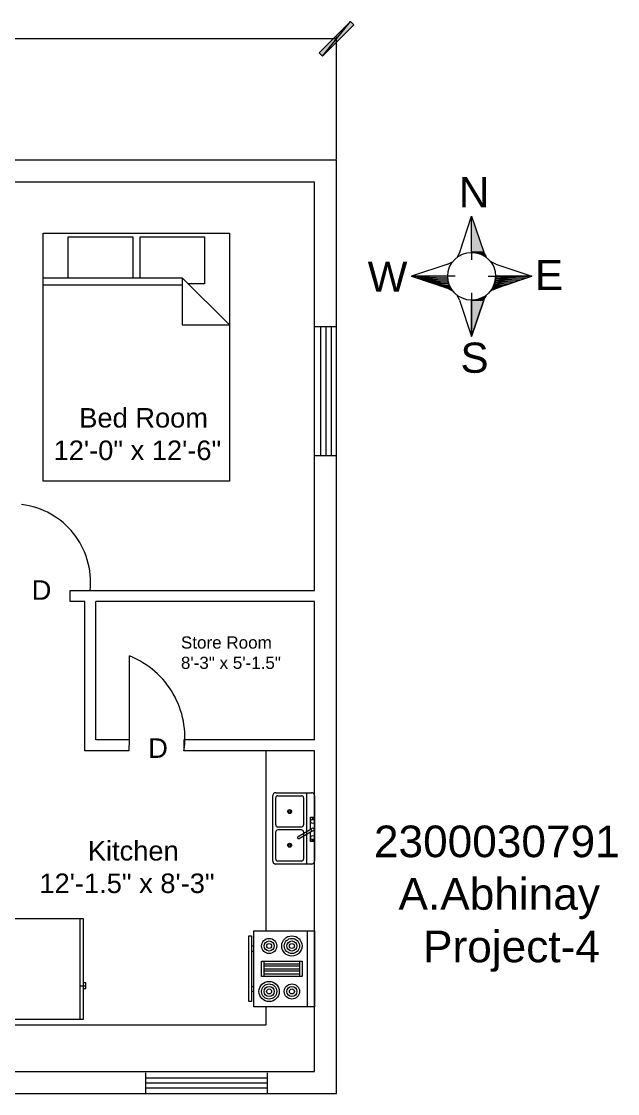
# Model space of a CAD drawing. Header units: millimetres. Extents: x 29 to 405, y 36 to 271.
# Drawn here: x 277.9 to 404.6, y 39.7 to 267.7 of the extents above; entities that cross this region are included whole.
import ezdxf

# ---------------------------------------------------------------- set-up
doc = ezdxf.new("R2010")
doc.units = ezdxf.units.MM

msp = doc.modelspace()

# ---------------------------------------------------------------- hatches: boundary and pattern name
h = msp.add_hatch(color=7)
h.paths.add_polyline_path([(341.139639, 261.006167), (341.848722, 260.297083), (347.838889, 267.716)])
h.paths.add_polyline_path([(341.848722, 260.297083), (347.838889, 267.716), (348.547972, 267.006917)])
h = msp.add_hatch(color=7)
h.dxf.hatch_style = 2
h.paths.add_polyline_path([(373.566972, 226.271667), (376.128139, 218.6305), (373.566972, 218.6305)])
h = msp.add_hatch(color=7)
edge = h.paths.add_edge_path()
edge.add_arc((373.566972, 218.6305), 0.127, 0, 360)
h = msp.add_hatch(color=7)
h.paths.add_polyline_path([(376.128139, 218.6305), (373.566972, 218.6305), (376.149306, 218.59875)])
h.paths.add_polyline_path([(373.566972, 218.6305), (376.149306, 218.59875), (373.566972, 218.59875)])
h = msp.add_hatch(color=7)
h.paths.add_polyline_path([(376.149306, 218.59875), (373.566972, 218.59875), (376.159889, 218.577583)])
h.paths.add_polyline_path([(373.566972, 218.59875), (376.159889, 218.577583), (373.990306, 218.577583)])
h = msp.add_hatch(color=7)
h.paths.add_polyline_path([(376.159889, 218.577583), (373.990306, 218.577583), (376.181056, 218.524667)])
h.paths.add_polyline_path([(373.990306, 218.577583), (376.181056, 218.524667), (374.403056, 218.524667)])
h = msp.add_hatch(color=7)
h.paths.add_polyline_path([(376.181056, 218.524667), (374.403056, 218.524667), (376.223389, 218.44)])
h.paths.add_polyline_path([(374.403056, 218.524667), (376.223389, 218.44), (374.815806, 218.44)])
h = msp.add_hatch(color=7)
h.paths.add_polyline_path([(376.223389, 218.44), (374.815806, 218.44), (376.286889, 218.323583)])
h.paths.add_polyline_path([(374.815806, 218.44), (376.286889, 218.323583), (375.217972, 218.323583)])
h = msp.add_hatch(color=7)
h.paths.add_polyline_path([(376.286889, 218.323583), (375.217972, 218.323583), (376.360972, 218.164833)])
h.paths.add_polyline_path([(375.217972, 218.323583), (376.360972, 218.164833), (375.609556, 218.164833)])
h = msp.add_hatch(color=7)
h.paths.add_polyline_path([(376.360972, 218.164833), (375.609556, 218.164833), (376.456222, 217.984917)])
h.paths.add_polyline_path([(375.609556, 218.164833), (376.456222, 217.984917), (375.979972, 217.984917)])
h = msp.add_hatch(color=7)
h.paths.add_polyline_path([(375.979972, 217.984917), (376.339806, 217.77325), (376.562056, 217.77325)])
h.paths.add_polyline_path([(376.339806, 217.77325), (376.562056, 217.77325), (376.689056, 217.529833)])
h = msp.add_hatch(color=7)
h.dxf.hatch_style = 2
h.paths.add_polyline_path([(375.979972, 217.984917), (376.456222, 217.984917), (376.562056, 217.77325)])
h = msp.add_hatch(color=7)
h.paths.add_polyline_path([(368.486972, 213.508167), (360.771722, 213.508167), (368.497556, 213.095417)])
h.paths.add_polyline_path([(360.771722, 213.508167), (368.497556, 213.095417), (362.009972, 213.095417)])
h = msp.add_hatch(color=7)
h.paths.add_polyline_path([(368.497556, 213.095417), (362.009972, 213.095417), (368.550472, 212.69325)])
h.paths.add_polyline_path([(362.009972, 213.095417), (368.550472, 212.69325), (363.248222, 212.69325)])
h = msp.add_hatch(color=7)
h.paths.add_polyline_path([(368.550472, 212.69325), (363.248222, 212.69325), (368.635139, 212.2805)])
h.paths.add_polyline_path([(363.248222, 212.69325), (368.635139, 212.2805), (364.475889, 212.2805)])
h = msp.add_hatch(color=7)
h.paths.add_polyline_path([(368.635139, 212.2805), (364.475889, 212.2805), (368.751556, 211.888917)])
h.paths.add_polyline_path([(364.475889, 212.2805), (368.751556, 211.888917), (365.671806, 211.888917)])
h = msp.add_hatch(color=7)
h.paths.add_polyline_path([(382.615722, 212.269917), (378.498806, 212.269917), (381.419806, 211.86775)])
h.paths.add_polyline_path([(378.498806, 212.269917), (381.419806, 211.86775), (378.382389, 211.86775)])
h = msp.add_hatch(color=7)
h.paths.add_polyline_path([(383.843389, 212.672083), (378.583472, 212.672083), (382.615722, 212.269917)])
h.paths.add_polyline_path([(378.583472, 212.672083), (382.615722, 212.269917), (378.498806, 212.269917)])
h = msp.add_hatch(color=7)
h.paths.add_polyline_path([(385.081639, 213.095417), (378.636389, 213.095417), (383.843389, 212.672083)])
h.paths.add_polyline_path([(378.636389, 213.095417), (383.843389, 212.672083), (378.583472, 212.672083)])
h = msp.add_hatch(color=7)
h.paths.add_polyline_path([(386.330472, 213.508167), (378.657556, 213.508167), (385.081639, 213.095417)])
h.paths.add_polyline_path([(378.657556, 213.508167), (385.081639, 213.095417), (378.636389, 213.095417)])
h = msp.add_hatch(color=7)
h.paths.add_polyline_path([(368.751556, 211.888917), (365.671806, 211.888917), (368.899722, 211.507917)])
h.paths.add_polyline_path([(365.671806, 211.888917), (368.899722, 211.507917), (366.835972, 211.507917)])
h = msp.add_hatch(color=7)
h.paths.add_polyline_path([(368.899722, 211.507917), (366.835972, 211.507917), (369.079639, 211.126917)])
h.paths.add_polyline_path([(366.835972, 211.507917), (369.079639, 211.126917), (367.957806, 211.126917)])
h = msp.add_hatch(color=7)
h.paths.add_polyline_path([(369.079639, 211.126917), (367.957806, 211.126917), (369.174889, 210.968167)])
h.paths.add_polyline_path([(367.957806, 211.126917), (369.174889, 210.968167), (368.444639, 210.968167)])
h = msp.add_hatch(color=7)
h.paths.add_polyline_path([(369.174889, 210.968167), (368.444639, 210.968167), (369.280722, 210.777667)])
h.paths.add_polyline_path([(368.444639, 210.968167), (369.280722, 210.777667), (368.836222, 210.777667)])
h = msp.add_hatch(color=7)
h.paths.add_polyline_path([(369.280722, 210.777667), (368.836222, 210.777667), (369.312472, 210.735333)])
h.paths.add_polyline_path([(368.836222, 210.777667), (369.312472, 210.735333), (368.920889, 210.735333)])
h = msp.add_hatch(color=7)
h.dxf.hatch_style = 2
h.paths.add_polyline_path([(368.920889, 210.735333), (369.312472, 210.735333), (369.524139, 210.439)])
h = msp.add_hatch(color=7)
h.paths.add_polyline_path([(377.832056, 210.735333), (377.620389, 210.439), (377.673306, 210.439)])
h.paths.add_polyline_path([(377.620389, 210.439), (377.673306, 210.439), (377.588639, 210.396667)])
h = msp.add_hatch(color=7)
h.dxf.hatch_style = 2
h.paths.add_polyline_path([(377.832056, 210.735333), (378.265972, 210.735333), (377.673306, 210.439)])
h = msp.add_hatch(color=7)
h.paths.add_polyline_path([(378.689306, 210.947), (377.959056, 210.947), (378.265972, 210.735333)])
h.paths.add_polyline_path([(377.959056, 210.947), (378.265972, 210.735333), (377.832056, 210.735333)])
h = msp.add_hatch(color=7)
h.paths.add_polyline_path([(379.123222, 211.095167), (378.043722, 211.095167), (378.689306, 210.947)])
h.paths.add_polyline_path([(378.043722, 211.095167), (378.689306, 210.947), (377.959056, 210.947)])
h = msp.add_hatch(color=7)
h.paths.add_polyline_path([(380.255639, 211.476167), (378.223639, 211.476167), (379.123222, 211.095167)])
h.paths.add_polyline_path([(378.223639, 211.476167), (379.123222, 211.095167), (378.043722, 211.095167)])
h = msp.add_hatch(color=7)
h.paths.add_polyline_path([(381.419806, 211.86775), (378.382389, 211.86775), (380.255639, 211.476167)])
h.paths.add_polyline_path([(378.382389, 211.86775), (380.255639, 211.476167), (378.223639, 211.476167)])
h = msp.add_hatch(color=7)
h.paths.add_polyline_path([(376.149306, 208.43875), (373.990306, 208.43875), (376.138722, 208.428167)])
h.paths.add_polyline_path([(373.990306, 208.43875), (376.138722, 208.428167), (373.566972, 208.428167)])
h = msp.add_hatch(color=7)
h.paths.add_polyline_path([(373.566972, 208.428167), (373.566972, 208.407), (376.128139, 208.407)])
h.paths.add_polyline_path([(373.566972, 208.407), (376.128139, 208.407), (373.566972, 200.744667)])
h = msp.add_hatch(color=7)
h.dxf.hatch_style = 2
h.paths.add_polyline_path([(373.566972, 208.428167), (376.138722, 208.428167), (376.128139, 208.407)])
h = msp.add_hatch(color=7)
h.paths.add_polyline_path([(376.170472, 208.491667), (374.403056, 208.491667), (376.149306, 208.43875)])
h.paths.add_polyline_path([(374.403056, 208.491667), (376.149306, 208.43875), (373.990306, 208.43875)])
h = msp.add_hatch(color=7)
h.paths.add_polyline_path([(376.212806, 208.576333), (374.805222, 208.576333), (376.170472, 208.491667)])
h.paths.add_polyline_path([(374.805222, 208.576333), (376.170472, 208.491667), (374.403056, 208.491667)])
h = msp.add_hatch(color=7)
h.paths.add_polyline_path([(376.276306, 208.69275), (375.207389, 208.69275), (376.212806, 208.576333)])
h.paths.add_polyline_path([(375.207389, 208.69275), (376.212806, 208.576333), (374.805222, 208.576333)])
h = msp.add_hatch(color=7)
h.paths.add_polyline_path([(376.350389, 208.8515), (375.588389, 208.8515), (376.276306, 208.69275)])
h.paths.add_polyline_path([(375.588389, 208.8515), (376.276306, 208.69275), (375.207389, 208.69275)])
h = msp.add_hatch(color=7)
h.paths.add_polyline_path([(376.445639, 209.031417), (375.969389, 209.031417), (376.350389, 208.8515)])
h.paths.add_polyline_path([(375.969389, 209.031417), (376.350389, 208.8515), (375.588389, 208.8515)])
h = msp.add_hatch(color=7)
h.paths.add_polyline_path([(376.551472, 209.243083), (376.329222, 209.243083), (376.445639, 209.031417)])
h.paths.add_polyline_path([(376.329222, 209.243083), (376.445639, 209.031417), (375.969389, 209.031417)])
h = msp.add_hatch(color=7)
h.dxf.hatch_style = 2
h.paths.add_polyline_path([(376.667889, 209.475917), (376.551472, 209.243083), (376.329222, 209.243083)])
h = msp.add_hatch(color=7)
edge = h.paths.add_edge_path()
edge.add_arc((300.838306, 114.913833), 0.127, 0, 360)
h = msp.add_hatch(color=7)
edge = h.paths.add_edge_path()
edge.add_arc((306.352222, 114.913833), 0.127, 0, 360)

# ---------------------------------------------------------------- linework, layer by layer
at = {"color": 7, "lineweight": 0}
for points in [[(341.139639, 261.006167), (341.848722, 260.297083), (347.838889, 267.716)], [(341.848722, 260.297083), (347.838889, 267.716), (348.547972, 267.006917)], [(373.566972, 226.271667), (376.128139, 218.6305), (373.566972, 218.6305)], [(376.128139, 218.6305), (373.566972, 218.6305), (376.149306, 218.59875)], [(373.566972, 218.6305), (376.149306, 218.59875), (373.566972, 218.59875)], [(376.149306, 218.59875), (373.566972, 218.59875), (376.159889, 218.577583)], [(373.566972, 218.59875), (376.159889, 218.577583), (373.990306, 218.577583)], [(376.159889, 218.577583), (373.990306, 218.577583), (376.181056, 218.524667)], [(373.990306, 218.577583), (376.181056, 218.524667), (374.403056, 218.524667)], [(376.181056, 218.524667), (374.403056, 218.524667), (376.223389, 218.44)], [(374.403056, 218.524667), (376.223389, 218.44), (374.815806, 218.44)], [(376.223389, 218.44), (374.815806, 218.44), (376.286889, 218.323583)], [(374.815806, 218.44), (376.286889, 218.323583), (375.217972, 218.323583)], [(376.286889, 218.323583), (375.217972, 218.323583), (376.360972, 218.164833)], [(375.217972, 218.323583), (376.360972, 218.164833), (375.609556, 218.164833)], [(376.360972, 218.164833), (375.609556, 218.164833), (376.456222, 217.984917)], [(375.609556, 218.164833), (376.456222, 217.984917), (375.979972, 217.984917)], [(375.979972, 217.984917), (376.339806, 217.77325), (376.562056, 217.77325)], [(375.979972, 217.984917), (376.456222, 217.984917), (376.562056, 217.77325)], [(376.339806, 217.77325), (376.562056, 217.77325), (376.689056, 217.529833)], [(312.067222, 203.189417), (322.100222, 203.189417), (312.067222, 213.211833)], [(368.486972, 213.508167), (360.771722, 213.508167), (368.497556, 213.095417)], [(360.771722, 213.508167), (368.497556, 213.095417), (362.009972, 213.095417)], [(368.497556, 213.095417), (362.009972, 213.095417), (368.550472, 212.69325)], [(362.009972, 213.095417), (368.550472, 212.69325), (363.248222, 212.69325)], [(368.550472, 212.69325), (363.248222, 212.69325), (368.635139, 212.2805)], [(363.248222, 212.69325), (368.635139, 212.2805), (364.475889, 212.2805)], [(368.635139, 212.2805), (364.475889, 212.2805), (368.751556, 211.888917)], [(364.475889, 212.2805), (368.751556, 211.888917), (365.671806, 211.888917)], [(378.498806, 212.269917), (381.419806, 211.86775), (378.382389, 211.86775)], [(378.583472, 212.672083), (382.615722, 212.269917), (378.498806, 212.269917)], [(382.615722, 212.269917), (378.498806, 212.269917), (381.419806, 211.86775)], [(378.636389, 213.095417), (383.843389, 212.672083), (378.583472, 212.672083)], [(383.843389, 212.672083), (378.583472, 212.672083), (382.615722, 212.269917)], [(378.657556, 213.508167), (385.081639, 213.095417), (378.636389, 213.095417)], [(385.081639, 213.095417), (378.636389, 213.095417), (383.843389, 212.672083)], [(386.330472, 213.508167), (378.657556, 213.508167), (385.081639, 213.095417)], [(368.751556, 211.888917), (365.671806, 211.888917), (368.899722, 211.507917)], [(365.671806, 211.888917), (368.899722, 211.507917), (366.835972, 211.507917)], [(368.899722, 211.507917), (366.835972, 211.507917), (369.079639, 211.126917)], [(366.835972, 211.507917), (369.079639, 211.126917), (367.957806, 211.126917)], [(369.079639, 211.126917), (367.957806, 211.126917), (369.174889, 210.968167)], [(367.957806, 211.126917), (369.174889, 210.968167), (368.444639, 210.968167)], [(369.174889, 210.968167), (368.444639, 210.968167), (369.280722, 210.777667)], [(368.444639, 210.968167), (369.280722, 210.777667), (368.836222, 210.777667)], [(369.280722, 210.777667), (368.836222, 210.777667), (369.312472, 210.735333)], [(368.836222, 210.777667), (369.312472, 210.735333), (368.920889, 210.735333)], [(368.920889, 210.735333), (369.312472, 210.735333), (369.524139, 210.439)], [(377.620389, 210.439), (377.673306, 210.439), (377.588639, 210.396667)], [(377.832056, 210.735333), (377.620389, 210.439), (377.673306, 210.439)], [(377.832056, 210.735333), (378.265972, 210.735333), (377.673306, 210.439)], [(377.959056, 210.947), (378.265972, 210.735333), (377.832056, 210.735333)], [(378.043722, 211.095167), (378.689306, 210.947), (377.959056, 210.947)], [(378.689306, 210.947), (377.959056, 210.947), (378.265972, 210.735333)], [(378.223639, 211.476167), (379.123222, 211.095167), (378.043722, 211.095167)], [(379.123222, 211.095167), (378.043722, 211.095167), (378.689306, 210.947)], [(378.382389, 211.86775), (380.255639, 211.476167), (378.223639, 211.476167)], [(380.255639, 211.476167), (378.223639, 211.476167), (379.123222, 211.095167)], [(381.419806, 211.86775), (378.382389, 211.86775), (380.255639, 211.476167)], [(373.990306, 208.43875), (376.138722, 208.428167), (373.566972, 208.428167)], [(373.566972, 208.428167), (373.566972, 208.407), (376.128139, 208.407)], [(373.566972, 208.428167), (376.138722, 208.428167), (376.128139, 208.407)], [(373.566972, 208.407), (376.128139, 208.407), (373.566972, 200.744667)], [(374.403056, 208.491667), (376.149306, 208.43875), (373.990306, 208.43875)], [(376.149306, 208.43875), (373.990306, 208.43875), (376.138722, 208.428167)], [(374.805222, 208.576333), (376.170472, 208.491667), (374.403056, 208.491667)], [(376.170472, 208.491667), (374.403056, 208.491667), (376.149306, 208.43875)], [(375.207389, 208.69275), (376.212806, 208.576333), (374.805222, 208.576333)], [(376.212806, 208.576333), (374.805222, 208.576333), (376.170472, 208.491667)], [(375.588389, 208.8515), (376.276306, 208.69275), (375.207389, 208.69275)], [(376.276306, 208.69275), (375.207389, 208.69275), (376.212806, 208.576333)], [(375.969389, 209.031417), (376.350389, 208.8515), (375.588389, 208.8515)], [(376.350389, 208.8515), (375.588389, 208.8515), (376.276306, 208.69275)], [(376.329222, 209.243083), (376.445639, 209.031417), (375.969389, 209.031417)], [(376.445639, 209.031417), (375.969389, 209.031417), (376.350389, 208.8515)], [(376.667889, 209.475917), (376.551472, 209.243083), (376.329222, 209.243083)], [(376.551472, 209.243083), (376.329222, 209.243083), (376.445639, 209.031417)], [(290.964056, 55.477833), (274.305889, 55.477833), (274.305889, 76.8985), (290.964056, 76.8985)], [(326.217139, 73.226083), (326.756889, 73.226083), (326.756889, 59.2455), (326.217139, 59.2455)], [(327.296639, 74.305583), (340.197722, 74.305583), (340.197722, 58.176583), (327.296639, 58.176583)], [(328.905306, 67.84975), (337.509556, 67.84975), (337.509556, 64.621833), (328.905306, 64.621833)]]:
    msp.add_lwpolyline(points, close=True, dxfattribs=at)
for points in [[(344.843806, 264.011833), (65.729556, 264.011833)], [(344.843806, 238.421333), (344.843806, 264.4775)], [(271.966972, 39.698083), (344.843806, 39.698083), (344.843806, 238.1885), (65.729556, 238.1885)], [(340.187139, 146.695583), (340.187139, 233.531833), (70.375639, 233.531833), (70.375639, 153.341917)], [(371.026972, 218.6305), (373.566972, 226.271667), (376.128139, 218.6305)], [(373.566972, 218.59875), (373.566972, 226.271667)], [(322.100222, 169.947167), (282.518556, 169.947167), (282.518556, 222.705083)], [(282.518556, 222.705083), (322.100222, 222.705083), (322.100222, 169.947167)], [(287.799639, 213.211833), (287.799639, 221.911333), (301.515639, 221.911333), (301.515639, 213.211833)], [(303.103139, 213.211833), (303.103139, 221.911333), (316.819139, 221.911333), (316.819139, 211.888917), (313.390139, 211.888917)], [(371.026972, 218.6305), (370.487222, 217.551)], [(373.566972, 218.59875), (373.566972, 217.000667)], [(376.128139, 218.6305), (376.689056, 217.529833)], [(378.689306, 216.069333), (377.588639, 216.63025)], [(368.486972, 216.069333), (360.771722, 213.508167), (368.444639, 210.968167)], [(368.486972, 216.069333), (369.524139, 216.587917)], [(378.689306, 216.069333), (386.330472, 213.508167), (378.689306, 210.947)], [(282.518556, 213.211833), (312.067222, 213.211833)], [(368.444639, 213.508167), (360.771722, 213.508167)], [(370.074472, 213.508167), (368.444639, 213.508167)], [(377.059472, 213.508167), (378.689306, 213.508167)], [(378.657556, 213.508167), (386.330472, 213.508167)], [(312.067222, 211.624333), (282.518556, 211.624333)], [(368.444639, 210.968167), (369.524139, 210.439)], [(373.566972, 210.015667), (373.566972, 208.385833)], [(378.689306, 210.947), (377.588639, 210.396667)], [(371.005806, 208.428167), (370.487222, 209.465333)], [(371.005806, 208.428167), (373.566972, 200.744667), (376.128139, 208.407)], [(373.566972, 208.428167), (373.566972, 200.744667)], [(376.128139, 208.407), (376.667889, 209.475917)], [(340.335306, 202.861333), (344.917889, 202.861333)], [(341.478306, 175.376417), (341.478306, 202.861333)], [(342.631889, 175.376417), (342.631889, 202.861333)], [(343.774889, 175.376417), (343.774889, 202.861333)], [(340.335306, 175.376417), (344.917889, 175.376417)], [(292.452419, 146.701381), (292.523937, 147.547896), (292.552366, 148.388005), (292.538617, 149.22057), (292.483598, 150.044451), (292.38822, 150.858508), (292.253393, 151.661601), (292.080024, 152.452592), (291.869025, 153.23034), (291.621304, 153.993706), (291.337771, 154.741549), (291.019336, 155.472731), (290.666908, 156.186112), (290.281396, 156.880552), (289.863711, 157.554912), (289.414761, 158.208051), (288.935456, 158.838831), (288.426706, 159.446111), (287.889419, 160.028752), (287.324507, 160.585614), (286.732878, 161.115558), (286.115441, 161.617443), (285.473106, 162.090132), (284.806783, 162.532483), (284.117382, 162.943357), (283.405811, 163.321614), (282.67298, 163.666115), (281.919799, 163.975721), (281.147177, 164.24929), (280.356024, 164.485685), (279.547249, 164.683765), (278.721762, 164.84239), (277.880472, 164.960422)], [(288.222972, 146.695583), (293.673389, 146.695583), (340.187139, 146.695583)], [(291.345056, 144.36725), (288.222972, 144.36725), (288.222972, 146.695583)], [(300.774806, 112.5855), (293.673389, 112.5855), (291.345056, 112.5855), (291.345056, 144.36725)], [(300.838306, 114.913833), (293.673389, 114.913833), (293.673389, 144.36725)], [(340.187139, 144.36725), (293.673389, 144.36725)], [(340.187139, 114.913833), (340.187139, 144.36725)], [(300.838306, 114.913833), (300.838306, 132.767917)], [(312.415935, 112.586596), (312.520671, 113.392126), (312.590148, 114.195378), (312.62488, 114.995451), (312.625384, 115.791446), (312.592177, 116.582462), (312.525776, 117.367598), (312.426695, 118.145954), (312.295453, 118.916631), (312.132565, 119.678727), (311.938548, 120.431343), (311.713918, 121.173578), (311.459192, 121.904532), (311.174885, 122.623305), (310.861515, 123.328996), (310.519598, 124.020705), (310.149649, 124.697532), (309.752187, 125.358577), (309.327726, 126.002939), (308.876784, 126.629717), (308.399876, 127.238013), (307.89752, 127.826925), (307.370231, 128.395553), (306.818526, 128.942998), (306.242922, 129.468357), (305.643935, 129.970732), (305.02208, 130.449223), (304.377875, 130.902928), (303.711837, 131.330947), (303.02448, 131.732381), (302.316323, 132.106329), (301.587881, 132.45189), (300.83967, 132.768165)], [(300.774806, 112.5855), (300.838306, 114.913833)], [(340.187139, 114.913833), (312.416472, 114.913833)], [(312.416472, 114.913833), (312.416472, 112.5855)], [(344.843806, 39.698083), (344.843806, 114.913833)], [(274.284722, 44.35475), (340.187139, 44.35475), (340.187139, 112.5855)], [(340.187139, 112.5855), (312.416472, 112.5855)], [(329.889556, 74.305583), (329.889556, 112.5855)], [(331.286556, 89.132833), (331.286556, 103.049917)], [(331.926847, 103.684917), (331.799939, 103.672123), (331.681736, 103.635431), (331.574771, 103.577372), (331.481576, 103.500479), (331.404683, 103.407284), (331.346624, 103.300319), (331.309932, 103.182117), (331.297139, 103.055208)], [(331.921556, 103.674333), (339.509806, 103.674333)], [(331.921556, 96.826917), (331.921556, 102.626583)], [(332.350181, 103.049917), (332.18746, 103.017065), (332.05458, 102.927475), (331.964991, 102.794596), (331.932139, 102.631875)], [(332.344889, 103.049917), (337.403722, 103.049917)], [(337.827056, 102.631875), (337.794204, 102.794596), (337.704614, 102.927475), (337.571735, 103.017065), (337.409014, 103.049917)], [(337.827056, 102.626583), (337.827056, 96.826917)], [(338.462056, 103.674333), (338.462056, 88.497833)], [(340.144806, 103.055208), (340.132012, 103.182117), (340.09532, 103.300319), (340.037261, 103.407284), (339.960368, 103.500479), (339.867173, 103.577372), (339.760208, 103.635431), (339.642005, 103.672123), (339.515097, 103.684917)], [(340.144806, 103.049917), (340.144806, 89.132833)], [(339.329889, 95.85325), (339.329889, 98.446167), (340.187139, 98.446167), (340.187139, 93.270917), (339.329889, 93.270917), (339.329889, 95.355833)], [(339.869639, 97.9805), (339.869639, 98.223917), (339.657972, 98.223917), (339.657972, 97.9805)], [(331.932139, 96.832208), (331.964991, 96.669488), (332.05458, 96.536608), (332.18746, 96.447018), (332.350181, 96.414167)], [(332.350181, 95.779167), (332.18746, 95.746315), (332.05458, 95.656725), (331.964991, 95.523846), (331.932139, 95.361125)], [(332.344889, 96.403583), (337.403722, 96.403583)], [(337.403722, 95.768583), (332.344889, 95.768583)], [(339.435722, 95.91675), (336.662889, 94.318667)], [(337.409014, 96.414167), (337.571735, 96.447018), (337.704614, 96.536608), (337.794204, 96.669488), (337.827056, 96.832208)], [(337.827056, 95.361125), (337.794204, 95.523846), (337.704614, 95.656725), (337.571735, 95.746315), (337.409014, 95.779167)], [(331.921556, 89.556167), (331.921556, 95.355833)], [(336.676124, 94.321353), (336.611511, 94.264365), (336.575033, 94.189618), (336.569245, 94.106647), (336.596702, 94.024985), (336.653691, 93.960372), (336.728438, 93.923894), (336.811409, 93.918107), (336.89307, 93.945563)], [(336.885139, 93.94825), (339.657972, 95.546333)], [(337.827056, 95.355833), (337.827056, 89.556167)], [(339.657972, 93.482583), (339.657972, 93.726)], [(339.869639, 93.726), (339.869639, 93.482583), (339.657972, 93.482583)], [(331.297139, 89.138125), (331.309932, 89.011217), (331.346624, 88.893014), (331.404683, 88.786049), (331.481576, 88.692854), (331.574771, 88.615961), (331.681736, 88.557902), (331.799939, 88.52121), (331.926847, 88.508417)], [(331.932139, 89.561458), (331.964991, 89.398738), (332.05458, 89.265858), (332.18746, 89.176268), (332.350181, 89.143417)], [(337.403722, 89.132833), (332.344889, 89.132833)], [(337.409014, 89.143417), (337.571735, 89.176268), (337.704614, 89.265858), (337.794204, 89.398738), (337.827056, 89.561458)], [(339.515097, 88.508417), (339.642005, 88.52121), (339.760208, 88.557902), (339.867173, 88.615961), (339.960368, 88.692854), (340.037261, 88.786049), (340.09532, 88.893014), (340.132012, 89.011217), (340.144806, 89.138125)], [(339.509806, 88.497833), (331.921556, 88.497833)], [(290.371389, 55.477833), (290.371389, 76.8985)], [(338.578472, 74.305583), (338.578472, 58.176583)], [(327.296639, 71.077667), (326.756889, 71.077667)], [(326.756889, 69.998167), (327.296639, 69.998167)], [(329.445056, 64.621833), (329.445056, 67.84975)], [(329.445056, 67.31), (336.969806, 67.31)], [(336.969806, 66.780833), (329.445056, 66.780833)], [(329.445056, 66.241083), (336.969806, 66.241083)], [(336.969806, 67.84975), (336.969806, 64.621833)], [(336.969806, 65.701333), (329.445056, 65.701333)], [(329.445056, 65.161583), (336.969806, 65.161583)], [(290.371389, 62.611), (291.556722, 62.611)], [(290.964056, 62.018333), (291.556722, 62.018333), (291.556722, 63.21425), (290.964056, 63.21425)], [(326.756889, 62.473417), (327.296639, 62.473417)], [(327.296639, 61.4045), (326.756889, 61.4045)], [(274.284722, 54.334833), (329.889556, 54.334833), (329.889556, 58.176583)], [(304.277889, 44.1325), (304.277889, 39.825083)], [(330.111806, 44.1325), (330.111806, 39.825083)], [(304.277889, 43.053), (330.111806, 43.053)], [(304.277889, 41.984083), (330.111806, 41.984083)], [(304.277889, 40.904583), (330.111806, 40.904583)]]:
    msp.add_lwpolyline(points, dxfattribs=at)
for centre, radius in [((373.572264, 213.513458), 5.085292), ((334.879597, 99.679125), 0.418042), ((334.879597, 99.679125), 0.206375), ((339.769097, 97.583625), 0.428625), ((339.769097, 95.858542), 0.322792), ((339.769097, 94.133458), 0.428625), ((334.879597, 92.514208), 0.418042), ((334.879597, 92.514208), 0.206375), ((335.366431, 71.082958), 2.153708), ((330.519264, 71.082958), 1.613958), ((330.519264, 71.082958), 1.074208), ((330.519264, 71.082958), 0.534458), ((335.366431, 71.082958), 1.613958), ((335.366431, 71.082958), 1.074208), ((335.366431, 71.082958), 0.534458), ((330.519264, 61.409792), 2.153708), ((330.519264, 61.409792), 1.613958), ((330.519264, 61.409792), 1.074208), ((330.519264, 61.409792), 0.534458), ((335.366431, 61.409792), 1.613958), ((335.366431, 61.409792), 1.074208), ((335.366431, 61.409792), 0.534458)]:
    msp.add_circle(centre, radius, dxfattribs=at)

# ---------------------------------------------------------------- texts
at = {"color": 7, "attachment_point": 1}
for s, insert, char_height in [('{\\fArial|b0|i0|c0;N}', (370.847062, 234.616262), 6.41843), ('{\\fArial|b0|i0|c0;W}', (351.458375, 216.645745), 6.418413), ('{\\fArial|b0|i0|c0;E}', (387.028986, 216.984452), 6.41845), ('{\\fArial|b0|i0|c0;S}', (371.196292, 199.416059), 6.41839), ('{\\fArial|b0|i0|c0;   Bed Room}', (285.333729, 185.492128), 4.146711), ('{\\fArial|b0|i0|c0;12\'-0" x 12\'-6"}', (284.709306, 178.581215), 4.146711), ('{\\fArial|b0|i0|c0;D}', (280.052639, 148.852625), 4.146711), ('{\\fArial|b0|i0|c0;   Store Room}', (308.754625, 136.925941), 2.591695), ('{\\fArial|b0|i0|c0;   8\'-3" x 5\'-1.5"}', (308.754625, 132.607945), 2.591695), ('{\\fArial|b0|i0|c0;D}', (304.817639, 115.239965), 4.146711), ('{\\fArial|b0|i0|c0;          2300030791}', (326.703986, 96.693344), 6.724435), ('{\\fArial|b0|i0|c0;      Kitchen}', (282.328056, 93.406552), 4.146711), ('{\\fArial|b0|i0|c0;12\'-1.5" x 8\'-3"}', (281.693056, 86.495621), 4.146711), ('{\\fArial|b0|i0|c0;            A.Abhinay}', (326.703986, 85.517351), 6.724435), ('{\\fArial|b0|i0|c0;              Project-4}', (326.703986, 74.341358), 6.724435)]:
    msp.add_mtext(s, dxfattribs=dict(at, insert=insert, char_height=char_height))

doc.saveas('drawing.dxf')
